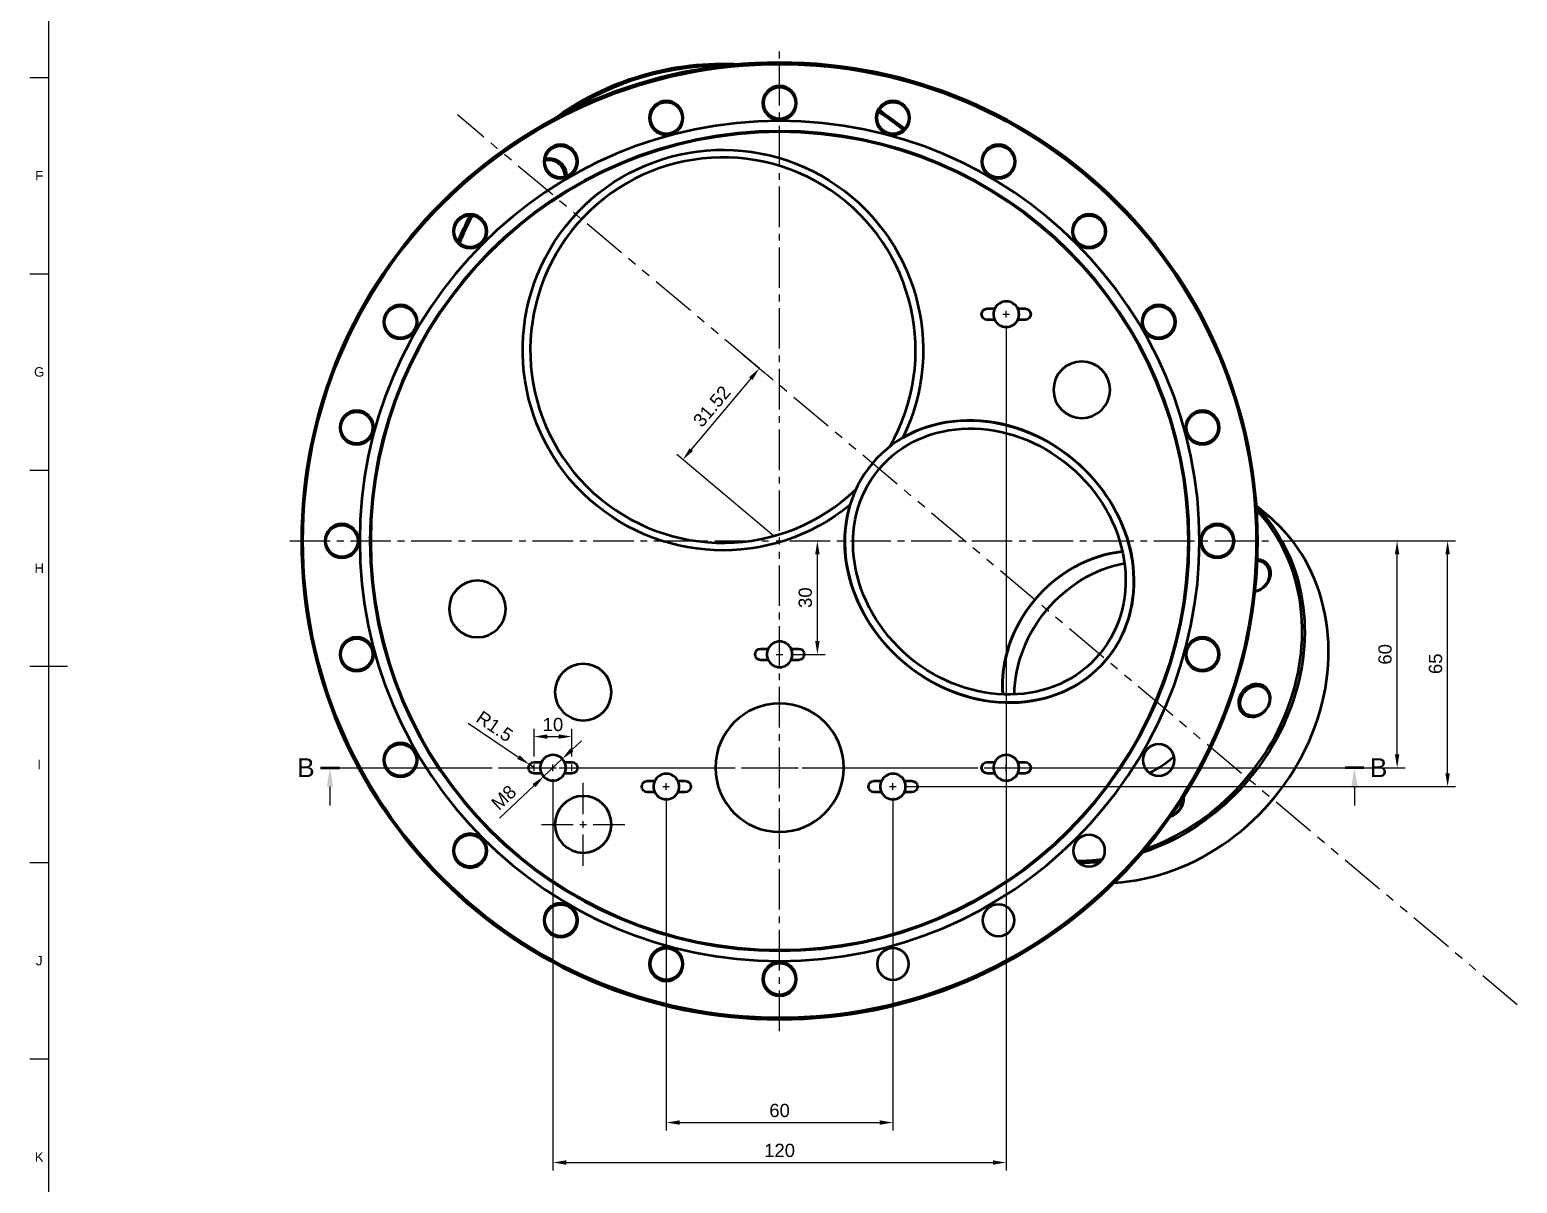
# Model space of a CAD drawing. Header units: millimetres. Extents: x 0 to 1189, y 0 to 841.
# Drawn here: x 15 to 408.8, y 283.7 to 588.9 of the extents above; entities that cross this region are included whole.
import ezdxf
from ezdxf.enums import TextEntityAlignment as Align

# ---------------------------------------------------------------- set-up
doc = ezdxf.new("R2010")
doc.units = ezdxf.units.MM
doc.header["$LTSCALE"] = 0.75
doc.linetypes.add('CENTER2', pattern=[28.575, 19.05, -3.175, 3.175, -3.175])
doc.linetypes.add('PHANTOM2', pattern=[31.75, 15.875, -3.175, 3.175, -3.175, 3.175, -3.175])
for name, color, linetype, lineweight in [('BORDER', 7, 'Continuous', 25), ('FD_Dimensions', 7, 'Continuous', 25), ('Reference', 7, 'PHANTOM2', 25), ('Section Lines', 7, 'CENTER2', 25), ('Smart Centers', 7, 'CENTER2', 25), ('Visible', 7, 'Continuous', 50)]:
    doc.layers.add(name, color=color, linetype=linetype, lineweight=lineweight)
doc.styles.add('FusionTitle', font='arial.ttf')
doc.styles.get("Standard").update_dxf_attribs({"font": 'arial.ttf'})
doc.dimstyles.new('Dim-ISO-25', dxfattribs={"dimtxt": 3.5, "dimasz": 3.5, "dimexe": 2.1, "dimexo": 2.1, "dimgap": 1.4, "dimtad": 1, "dimzin": 12, "dimdsep": 46, "dimtxsty": 'Standard', "dimcen": 0, "dimazin": 3, "dimtp": 0.1, "dimtm": 0.1, "dimtfac": 0.714286, "dimtmove": 0, "dimatfit": 3, "dimfxl": 1, "dimtzin": 12, "dimarcsym": 0})

# ---------------------------------------------------------------- blocks, each defined once
blk = doc.blocks.new('ISO_A0_SHEET')
at = {"layer": 'BORDER'}
for p, q in [((20, 831), (20, 10)), ((15, 576.3125), (20, 576.3125)), ((15, 524.375), (20, 524.375)), ((15, 472.4375), (20, 472.4375)), ((15, 420.5), (25, 420.5)), ((15, 368.5625), (20, 368.5625)), ((15, 316.625), (20, 316.625))]:
    blk.add_line(p, q, dxfattribs=at)
at = {"layer": 'BORDER', "style": 'FusionTitle'}
for s, p in [('F', (17.5, 550.34375)), ('G', (17.5, 498.40625)), ('H', (17.5, 446.46875)), ('I', (17.5, 394.53125)), ('J', (17.5, 342.59375)), ('K', (17.5, 290.65625))]:
    blk.add_text(s, height=2.5, dxfattribs=at).set_placement(p, align=Align.MIDDLE)
blk = doc.blocks.new('*U37')
at = {"layer": 'Smart Centers', "color": 0, "ltscale": 0.75, "transparency": 16777216}
for p, q in [((0, 2.678906), (0, 129.7)), ((-129.7, 0), (-2.678906, 0)), ((2.678906, 0), (129.7, 0)), ((0, -129.7), (0, -2.678906))]:
    blk.add_line(p, q, dxfattribs=at)
at = {"layer": 'Smart Centers', "color": 0, "linetype": 'Continuous', "ltscale": 0.75, "transparency": 16777216}
for p, q in [((-0.892969, 0), (0.892969, 0)), ((0, -0.892969), (0, 0.892969))]:
    blk.add_line(p, q, dxfattribs=at)
blk = doc.blocks.new('*D92')
at = {"layer": 'Defpoints', "color": 0, "transparency": 16777216}
for p in [(202.248481, 504.285502), (187.902701, 475.172202), (213.52774, 453.670241)]:
    blk.add_point(p, dxfattribs=at)
at = {"layer": 'FD_Dimensions', "color": 0, "lineweight": -2, "transparency": 16777216}
for p, q in [((203.857174, 502.935648), (209.774227, 497.970652)), ((205.915777, 496.63935), (190.152457, 477.853358)), ((211.919047, 455.020095), (186.294008, 476.522056))]:
    blk.add_line(p, q, dxfattribs=at)
at = {"layer": 'FD_Dimensions', "color": 0, "transparency": 16777216}
for points in [[(205.468917, 497.014309), (206.362636, 496.264391), (208.165533, 499.320506)], [(189.705598, 478.228317), (190.599317, 477.478398), (187.902701, 475.172202)]]:
    blk.add_solid(points, dxfattribs=at)
at = {"layer": 'FD_Dimensions', "color": 0, "transparency": 16777216, "insert": (195.591815, 489.295689), "char_height": 3.5, "attachment_point": 5, "rotation": 49.99996655}
blk.add_mtext('31.52', dxfattribs=at)
blk = doc.blocks.new('*U39')
at = {"layer": 'Smart Centers', "color": 0, "ltscale": 0.75, "transparency": 16777216}
for p, q in [((0, 2.678906), (0, 11)), ((-11, 0), (-2.678906, 0)), ((2.678906, 0), (11, 0)), ((0, -11), (0, -2.678906))]:
    blk.add_line(p, q, dxfattribs=at)
at = {"layer": 'Smart Centers', "color": 0, "linetype": 'Continuous', "ltscale": 0.75, "transparency": 16777216}
for p, q in [((-0.892969, 0), (0.892969, 0)), ((0, -0.892969), (0, 0.892969))]:
    blk.add_line(p, q, dxfattribs=at)
blk = doc.blocks.new('*U40')
at = {"layer": 'Smart Centers', "color": 0, "linetype": 'Continuous', "ltscale": 0.75, "transparency": 16777216}
for p, q in [((-0.892969, 0), (0.892969, 0)), ((0, -0.892969), (0, 0.892969))]:
    blk.add_line(p, q, dxfattribs=at)
blk = doc.blocks.new('*U41')
at = {"layer": 'Smart Centers', "color": 0, "linetype": 'Continuous', "ltscale": 0.75, "transparency": 16777216}
for p, q in [((-0.892969, 0), (0.892969, 0)), ((0, -0.892969), (0, 0.892969))]:
    blk.add_line(p, q, dxfattribs=at)
blk = doc.blocks.new('*U42')
at = {"layer": 'Smart Centers', "color": 0, "linetype": 'Continuous', "ltscale": 0.75, "transparency": 16777216}
for p, q in [((-0.892969, 0), (0.892969, 0)), ((0, -0.892969), (0, 0.892969))]:
    blk.add_line(p, q, dxfattribs=at)
blk = doc.blocks.new('*U43')
at = {"layer": 'Smart Centers', "color": 0, "linetype": 'Continuous', "ltscale": 0.75, "transparency": 16777216}
for p, q in [((-0.892969, 0), (0.892969, 0)), ((0, -0.892969), (0, 0.892969))]:
    blk.add_line(p, q, dxfattribs=at)
blk = doc.blocks.new('*U44')
at = {"layer": 'Smart Centers', "color": 0, "linetype": 'Continuous', "ltscale": 0.75, "transparency": 16777216}
for p, q in [((-0.892969, 0), (0.892969, 0)), ((0, -0.892969), (0, 0.892969))]:
    blk.add_line(p, q, dxfattribs=at)
blk = doc.blocks.new('*U45')
at = {"layer": 'Smart Centers', "color": 0, "linetype": 'Continuous', "ltscale": 0.75, "transparency": 16777216}
for p, q in [((-0.892969, 0), (0.892969, 0)), ((0, -0.892969), (0, 0.892969))]:
    blk.add_line(p, q, dxfattribs=at)
blk = doc.blocks.new('*D93')
at = {"layer": 'Defpoints', "color": 0, "transparency": 16777216}
for p in [(223.531074, 453.670241), (223.531074, 453.670241), (214.421137, 423.670241)]:
    blk.add_point(p, dxfattribs=at)
at = {"layer": 'FD_Dimensions', "color": 0, "lineweight": -2, "transparency": 16777216}
for p, q in [((223.531074, 427.170241), (223.531074, 450.170241)), ((216.521137, 423.670241), (225.631074, 423.670241))]:
    blk.add_line(p, q, dxfattribs=at)
at = {"layer": 'FD_Dimensions', "color": 0, "transparency": 16777216}
for points in [[(222.947741, 450.170241), (224.114408, 450.170241), (223.531074, 453.670241)], [(222.947741, 427.170241), (224.114408, 427.170241), (223.531074, 423.670241)]]:
    blk.add_solid(points, dxfattribs=at)
at = {"layer": 'FD_Dimensions', "color": 0, "transparency": 16777216, "insert": (220.342875, 438.670241), "char_height": 3.5, "attachment_point": 5, "rotation": 90}
blk.add_mtext('30', dxfattribs=at)
blk = doc.blocks.new('*D94')
at = {"layer": 'Defpoints', "color": 0, "transparency": 16777216}
for p in [(343.22774, 453.670241), (390.39428, 453.670241), (244.421137, 388.670241)]:
    blk.add_point(p, dxfattribs=at)
at = {"layer": 'FD_Dimensions', "color": 0, "lineweight": -2, "transparency": 16777216}
for p, q in [((345.32774, 453.670241), (392.49428, 453.670241)), ((390.39428, 392.170241), (390.39428, 450.170241)), ((246.521137, 388.670241), (392.49428, 388.670241))]:
    blk.add_line(p, q, dxfattribs=at)
at = {"layer": 'FD_Dimensions', "color": 0, "transparency": 16777216}
for points in [[(389.810947, 450.170241), (390.977613, 450.170241), (390.39428, 453.670241)], [(389.810947, 392.170241), (390.977613, 392.170241), (390.39428, 388.670241)]]:
    blk.add_solid(points, dxfattribs=at)
at = {"layer": 'FD_Dimensions', "color": 0, "transparency": 16777216, "insert": (387.207274, 421.170241), "char_height": 3.5, "attachment_point": 5, "rotation": 90}
blk.add_mtext('65', dxfattribs=at)
blk = doc.blocks.new('*D95')
at = {"layer": 'Defpoints', "color": 0, "transparency": 16777216}
for p in [(343.22774, 453.670241), (377.027631, 453.670241), (274.421137, 393.670241)]:
    blk.add_point(p, dxfattribs=at)
at = {"layer": 'FD_Dimensions', "color": 0, "lineweight": -2, "transparency": 16777216}
for p, q in [((345.32774, 453.670241), (379.127631, 453.670241)), ((377.027631, 397.170241), (377.027631, 450.170241)), ((276.521137, 393.670241), (379.127631, 393.670241))]:
    blk.add_line(p, q, dxfattribs=at)
at = {"layer": 'FD_Dimensions', "color": 0, "transparency": 16777216}
for points in [[(376.444298, 450.170241), (377.610964, 450.170241), (377.027631, 453.670241)], [(376.444298, 397.170241), (377.610964, 397.170241), (377.027631, 393.670241)]]:
    blk.add_solid(points, dxfattribs=at)
at = {"layer": 'FD_Dimensions', "color": 0, "transparency": 16777216, "insert": (373.840625, 423.670241), "char_height": 3.5, "attachment_point": 5, "rotation": 90}
blk.add_mtext('60', dxfattribs=at)
blk = doc.blocks.new('*D96')
at = {"layer": 'Defpoints', "color": 0, "transparency": 16777216}
for p in [(183.528168, 387.777272), (243.528168, 387.777272), (243.528168, 299.768672)]:
    blk.add_point(p, dxfattribs=at)
at = {"layer": 'FD_Dimensions', "color": 0, "lineweight": -2, "transparency": 16777216}
for p, q in [((183.528168, 385.677272), (183.528168, 297.668672)), ((243.528168, 385.677272), (243.528168, 297.668672)), ((187.028168, 299.768672), (240.028168, 299.768672))]:
    blk.add_line(p, q, dxfattribs=at)
at = {"layer": 'FD_Dimensions', "color": 0, "transparency": 16777216}
for points in [[(187.028168, 300.352006), (187.028168, 299.185339), (183.528168, 299.768672)], [(240.028168, 300.352006), (240.028168, 299.185339), (243.528168, 299.768672)]]:
    blk.add_solid(points, dxfattribs=at)
at = {"layer": 'FD_Dimensions', "color": 0, "transparency": 16777216, "insert": (213.528168, 302.955678), "char_height": 3.5, "attachment_point": 5}
blk.add_mtext('60', dxfattribs=at)
blk = doc.blocks.new('*D97')
at = {"layer": 'Defpoints', "color": 0, "transparency": 16777216}
for p in [(273.528168, 512.777272), (153.528168, 392.777272), (273.528168, 289.194854)]:
    blk.add_point(p, dxfattribs=at)
at = {"layer": 'FD_Dimensions', "color": 0, "lineweight": -2, "transparency": 16777216}
for p, q in [((273.528168, 510.677272), (273.528168, 287.094854)), ((153.528168, 390.677272), (153.528168, 287.094854)), ((157.028168, 289.194854), (270.028168, 289.194854))]:
    blk.add_line(p, q, dxfattribs=at)
at = {"layer": 'FD_Dimensions', "color": 0, "transparency": 16777216}
for points in [[(157.028168, 289.778187), (157.028168, 288.61152), (153.528168, 289.194854)], [(270.028168, 289.778187), (270.028168, 288.61152), (273.528168, 289.194854)]]:
    blk.add_solid(points, dxfattribs=at)
at = {"layer": 'FD_Dimensions', "color": 0, "transparency": 16777216, "insert": (213.528168, 292.381859), "char_height": 3.5, "attachment_point": 5}
blk.add_mtext('120', dxfattribs=at)
blk = doc.blocks.new('*U51')
at = {"layer": 'Smart Centers', "color": 0, "ltscale": 0.75, "transparency": 16777216}
blk.add_line((-55.024558, 0), (216.216748, 0), dxfattribs=at)
blk = doc.blocks.new('*D100')
at = {"layer": 'Defpoints', "color": 0, "transparency": 16777216}
for p in [(147.286685, 394.512095), (148.528168, 393.670241)]:
    blk.add_point(p, dxfattribs=at)
at = {"layer": 'FD_Dimensions', "color": 0, "lineweight": -2, "transparency": 16777216}
for p, q in [((131.107711, 405.483117), (144.38989, 396.476423)), ((148.528168, 393.670241), (147.286685, 394.512095))]:
    blk.add_line(p, q, dxfattribs=at)
at = {"layer": 'FD_Dimensions', "color": 0, "transparency": 16777216}
blk.add_solid([(144.717278, 396.959222), (144.062502, 395.993623), (147.286685, 394.512095)], dxfattribs=at)
at = {"layer": 'FD_Dimensions', "color": 0, "transparency": 16777216, "insert": (138.089066, 404.599676), "char_height": 3.5, "attachment_point": 5, "rotation": 325.85868732}
blk.add_mtext('R1.5', dxfattribs=at)
blk = doc.blocks.new('*D101')
at = {"layer": 'Defpoints', "color": 0, "transparency": 16777216}
for p in [(155.993892, 395.996313), (151.062444, 391.344169)]:
    blk.add_point(p, dxfattribs=at)
at = {"layer": 'FD_Dimensions', "color": 0, "lineweight": -2, "transparency": 16777216}
for p, q in [((158.539813, 398.398039), (161.085733, 400.799765)), ((155.993892, 395.996313), (151.062444, 391.344169)), ((139.413381, 380.35488), (148.516523, 388.942443))]:
    blk.add_line(p, q, dxfattribs=at)
at = {"layer": 'FD_Dimensions', "color": 0, "transparency": 16777216}
for points in [[(158.139525, 398.822359), (158.9401, 397.973719), (155.993892, 395.996313)], [(148.116236, 389.366763), (148.916811, 388.518123), (151.062444, 391.344169)]]:
    blk.add_solid(points, dxfattribs=at)
at = {"layer": 'FD_Dimensions', "color": 0, "transparency": 16777216, "insert": (140.505045, 385.766045), "char_height": 3.5, "attachment_point": 5, "rotation": 43.33061749}
blk.add_mtext('M8', dxfattribs=at)
blk = doc.blocks.new('*U56')
at = {"layer": 'Smart Centers', "color": 0, "linetype": 'Continuous', "ltscale": 0.75, "transparency": 16777216}
for p, q in [((-0.892969, 0), (0.892969, 0)), ((0, -0.892969), (0, 0.892969))]:
    blk.add_line(p, q, dxfattribs=at)
blk = doc.blocks.new('*U57')
at = {"layer": 'Smart Centers', "color": 0, "linetype": 'Continuous', "ltscale": 0.75, "transparency": 16777216}
for p, q in [((-0.892969, 0), (0.892969, 0)), ((0, -0.892969), (0, 0.892969))]:
    blk.add_line(p, q, dxfattribs=at)
blk = doc.blocks.new('*D102')
at = {"layer": 'Defpoints', "color": 0, "transparency": 16777216}
for p in [(158.528168, 401.900407), (148.528168, 394.56321), (158.528168, 394.56321)]:
    blk.add_point(p, dxfattribs=at)
at = {"layer": 'FD_Dimensions', "color": 0, "lineweight": -2, "transparency": 16777216}
for p, q in [((148.528168, 396.66321), (148.528168, 404.000407)), ((152.028168, 401.900407), (155.028168, 401.900407)), ((158.528168, 396.66321), (158.528168, 404.000407))]:
    blk.add_line(p, q, dxfattribs=at)
at = {"layer": 'FD_Dimensions', "color": 0, "transparency": 16777216}
for points in [[(152.028168, 402.483741), (152.028168, 401.317074), (148.528168, 401.900407)], [(155.028168, 402.483741), (155.028168, 401.317074), (158.528168, 401.900407)]]:
    blk.add_solid(points, dxfattribs=at)
at = {"layer": 'FD_Dimensions', "color": 0, "transparency": 16777216, "insert": (153.528168, 405.087413), "char_height": 3.5, "attachment_point": 5}
blk.add_mtext('10', dxfattribs=at)

msp = doc.modelspace()

# ---------------------------------------------------------------- linework, layer by layer
at = {"layer": 'Reference', "extrusion": (-6e-16, -1, 0)}
msp.add_line((408.83, 330.943), (128.227, 566.397), dxfattribs=at)
at = {"layer": 'Section Lines', "lineweight": 50}
for p, q in [((91.984, 393.67), (96.984, 393.67)), ((368.225, 393.67), (363.225, 393.67))]:
    msp.add_line(p, q, dxfattribs=at)
at = {"layer": 'Section Lines', "lineweight": 25}
msp.add_line((96.984, 393.67), (363.225, 393.67), dxfattribs=at)
at = {"layer": 'Section Lines'}
for p, q in [((94.484, 388.67), (94.484, 383.67)), ((365.725, 388.67), (365.725, 383.67))]:
    msp.add_line(p, q, dxfattribs=at)
for points in [[(93.65, 388.67), (94.484, 393.67), (95.317, 388.67)], [(364.892, 388.67), (365.725, 393.67), (366.558, 388.67)]]:
    msp.add_solid(points, dxfattribs=at)
at = {"layer": 'Visible', "extrusion": (-6e-16, -1, 0)}
for p, q in [((268.528, 515.17), (270.488, 515.17)), ((270.488, 512.17), (268.528, 512.17)), ((276.568, 515.17), (278.528, 515.17)), ((278.528, 512.17), (276.568, 512.17)), ((342.926, 460.325), (339.786, 462.959)), ((342.996, 460.264), (343.187, 460.104)), ((343.187, 460.101), (343.187, 460.104)), ((344.482, 458.953), (344.291, 459.114)), ((208.528, 425.17), (210.488, 425.17)), ((210.488, 422.17), (208.528, 422.17)), ((216.568, 425.17), (218.528, 425.17)), ((218.528, 422.17), (216.568, 422.17)), ((148.528, 395.17), (150.488, 395.17)), ((156.568, 395.17), (158.528, 395.17)), ((268.528, 395.17), (270.488, 395.17)), ((276.568, 395.17), (278.528, 395.17)), ((150.488, 392.17), (148.528, 392.17)), ((158.528, 392.17), (156.568, 392.17)), ((178.528, 390.17), (180.488, 390.17)), ((186.568, 390.17), (188.528, 390.17)), ((238.528, 390.17), (240.488, 390.17)), ((246.568, 390.17), (248.528, 390.17)), ((270.488, 392.17), (268.528, 392.17)), ((278.528, 392.17), (276.568, 392.17)), ((180.488, 387.17), (178.528, 387.17)), ((188.528, 387.17), (186.568, 387.17)), ((240.488, 387.17), (238.528, 387.17)), ((248.528, 387.17), (246.568, 387.17))]:
    msp.add_line(p, q, dxfattribs=at)
at = {"layer": 'Visible', "extrusion": (-1e-16, 0, -1)}
for centre, radius in [((-213.528, 453.67), 126.6), ((-213.528, 569.57), 4.5), ((-183.531, 565.621), 4.5), ((-243.525, 565.621), 4.5), ((-213.528, 453.67), 111.175), ((-213.528, 453.67), 108.45), ((-213.528, 453.67), 108.232), ((-155.578, 554.043), 4.5), ((-271.478, 554.043), 4.5), ((-131.574, 535.624), 4.5), ((-295.481, 535.624), 4.5), ((-113.155, 511.62), 4.5), ((-313.9, 511.62), 4.5), ((-293.528, 493.67), 7.5), ((-101.577, 483.667), 4.5), ((-325.479, 483.667), 4.5), ((-97.628, 453.67), 4.5), ((-329.428, 453.67), 4.5), ((-133.528, 435.67), 7.5), ((-101.577, 423.673), 4.5), ((-325.479, 423.673), 4.5), ((-161.528, 413.67), 7.5), ((-213.528, 393.67), 17), ((-113.155, 395.72), 4.5), ((-313.9, 395.72), 4.2), ((-161.528, 378.67), 7.5), ((-131.574, 371.717), 4.5), ((-295.481, 371.717), 4.2), ((-155.578, 353.298), 4.5), ((-271.478, 353.298), 4.2), ((-183.531, 341.719), 4.5), ((-243.525, 341.719), 4.2), ((-213.528, 337.77), 4.5)]:
    msp.add_circle(centre, radius, dxfattribs=at)
at = {"layer": 'Visible'}
for centre, radius in [((213.528, 453.67), 126.2), ((213.528, 569.57), 4.2), ((183.531, 565.621), 4.2), ((243.525, 565.621), 4.2), ((155.578, 554.043), 4.2), ((271.478, 554.043), 4.2), ((131.574, 535.624), 4.2), ((295.481, 535.624), 4.2), ((113.155, 511.62), 4.2), ((313.9, 511.62), 4.2), ((101.577, 483.667), 4.2), ((325.479, 483.667), 4.2), ((97.628, 453.67), 4.2), ((329.428, 453.67), 4.2), ((101.577, 423.673), 4.2), ((325.479, 423.673), 4.2), ((113.155, 395.72), 4.2), ((131.574, 371.717), 4.2), ((155.578, 353.298), 4.2), ((183.531, 341.719), 4.2), ((213.528, 337.77), 4.2)]:
    msp.add_circle(centre, radius, dxfattribs=at)
at = {"layer": 'Visible', "extrusion": (-1e-16, 0, -1)}
for centre, radius, start, end in [((-198.528, 504.17), 75.8, 53.49847, 93.41646), ((-198.528, 504.17), 75.8, 123.05744, 129.36867), ((-198.528, 504.17), 53, 230.55046, 205.91787), ((-152.46, 550.238), 4.7, 77.61357, 181.0543), ((-198.528, 504.17), 75.8, 22.26876, 28.0576), ((-268.528, 513.67), 1.5, 270, 90), ((-278.528, 513.67), 1.5, 90, 270), ((-208.528, 423.67), 1.5, 270, 90), ((-218.528, 423.67), 1.5, 90, 270), ((-148.528, 393.67), 1.5, 270, 90), ((-158.528, 393.67), 1.5, 90, 270), ((-268.528, 393.67), 1.5, 270, 90), ((-278.528, 393.67), 1.5, 90, 270), ((-178.528, 388.67), 1.5, 270, 90), ((-188.528, 388.67), 1.5, 90, 270), ((-238.528, 388.67), 1.5, 270, 90), ((-248.528, 388.67), 1.5, 90, 270)]:
    msp.add_arc(centre, radius, start, end, dxfattribs=at)
at = {"layer": 'Visible'}
for centre, radius, start, end in [((198.528, 504.17), 75.3, 89.42464, 123.66044), ((198.528, 504.17), 75.3, 50.67686, 56.89702), ((198.528, 504.17), 51, 329.91988, 313.62605), ((152.46, 550.238), 4.2, 356.50745, 104.82467), ((198.528, 504.17), 75.3, 151.77701, 157.89662), ((273.528, 513.67), 3.39, 26.26417, 153.73583), ((273.528, 513.67), 3.39, 153.73583, 206.26417), ((273.528, 513.67), 3.39, 206.26417, 333.73583), ((273.528, 513.67), 3.39, 333.73583, 26.26417), ((213.528, 423.67), 3.39, 26.26417, 153.73583), ((213.528, 423.67), 3.39, 153.73583, 206.26417), ((213.528, 423.67), 3.39, 206.26417, 333.73583), ((213.528, 423.67), 3.39, 333.73583, 26.26417), ((153.528, 393.67), 3.39, 153.73583, 206.26417), ((153.528, 393.67), 3.39, 26.26417, 153.73583), ((153.528, 393.67), 3.39, 333.73583, 26.26417), ((273.528, 393.67), 3.39, 153.73583, 206.26417), ((273.528, 393.67), 3.39, 26.26417, 153.73583), ((273.528, 393.67), 3.39, 333.73583, 26.26417), ((153.528, 393.67), 3.39, 206.26417, 333.73583), ((183.528, 388.67), 3.39, 153.73583, 206.26417), ((183.528, 388.67), 3.39, 26.26417, 153.73583), ((183.528, 388.67), 3.39, 333.73583, 26.26417), ((243.528, 388.67), 3.39, 153.73583, 206.26417), ((243.528, 388.67), 3.39, 26.26417, 153.73583), ((243.528, 388.67), 3.39, 333.73583, 26.26417), ((273.528, 393.67), 3.39, 206.26417, 333.73583), ((183.528, 388.67), 3.39, 206.26417, 333.73583), ((243.528, 388.67), 3.39, 206.26417, 333.73583)]:
    msp.add_arc(centre, radius, start, end, dxfattribs=at)
at = {"layer": 'Visible', "extrusion": (-1e-16, 0, -1)}
for centre, major_axis, start_param, end_param in [((269.059, 448.225), (-30.959, 25.978), -1.5707963, 4.712389), ((269.059, 448.225), (-30.959, 25.978), 0.3021746, 5.9276253), ((300.128, 422.155), (36.478, 43.473), 0.0890426, 2.1909624), ((303, 419.745), (21.212, 25.279), 3.8683307, 5.5564472), ((306.179, 417.077), (21.212, 25.279), 3.9550537, 5.4697242), ((339.236, 444.507), (2.957, 3.524), -0.5801837, 2.3306823), ((339.236, 411.464), (2.957, 3.524), 4.712389, 10.9955743), ((316.215, 384.778), (2.957, 3.524), 0.6905541, 2.2018479), ((300.128, 422.155), (36.478, 43.473), 2.4041906, 2.5106094)]:
    msp.add_ellipse(centre, major_axis=major_axis, ratio=0.8660254, start_param=start_param, end_param=end_param, dxfattribs=at)
at = {"layer": 'Visible'}
for centre, major_axis, start_param, end_param in [((269.059, 448.225), (-29.19, 24.493), -1.5707963, 4.712389), ((299.936, 422.316), (36.157, 43.09), 4.1141309, 6.1763751), ((306.447, 416.852), (36.478, 43.473), 3.8279886, 6.2409607), ((306.447, 416.852), (36.478, 43.473), -0.0069791, 0), ((306.256, 417.013), (36.478, 43.473), -0.0422246, -0.0069791), ((303, 419.745), (21.212, 25.279), 0.7267381, 2.4148546), ((339.389, 444.379), (2.7, 3.217), 3.9230596, 6.8905373), ((339.389, 411.336), (2.7, 3.217), 3.1415927, 9.424778), ((299.936, 422.316), (23.14, 27.578), 4.2646318, 4.4857594), ((316.368, 384.649), (2.7, 3.217), 4.106232, 5.5672062), ((299.936, 422.316), (36.157, 43.09), 3.7624449, 3.8936014)]:
    msp.add_ellipse(centre, major_axis=major_axis, ratio=0.8660254, start_param=start_param, end_param=end_param, dxfattribs=at)

# ---------------------------------------------------------------- block references
at = {"layer": 'BORDER'}
msp.add_blockref('ISO_A0_SHEET', (0, 0), dxfattribs=at)
at = {"layer": 'Smart Centers', "ltscale": 0.75}
for name, p in [('*U37', (213.528, 453.67)), ('*U44', (273.528, 513.67)), ('*U43', (213.528, 423.67)), ('*U56', (148.528, 393.67)), ('*U45', (153.528, 393.67)), ('*U57', (158.528, 393.67)), ('*U42', (273.528, 393.67)), ('*U51', (149.508, 393.67)), ('*U39', (161.528, 378.67)), ('*U40', (183.528, 388.67)), ('*U41', (243.528, 388.67))]:
    msp.add_blockref(name, p, dxfattribs=at)

# ---------------------------------------------------------------- texts
at = {"layer": 'Section Lines', "char_height": 5, "attachment_point": 5}
for insert in [(88.096, 393.67), (372.113, 393.67)]:
    msp.add_mtext('B', dxfattribs=dict(at, insert=insert))

# ---------------------------------------------------------------- dimensions: what is measured, and where the dimension line sits
at = {"layer": 'FD_Dimensions'}
for base, p1, p2, angle, picture, middle in [((273.528, 289.195), (153.528, 392.777), (273.528, 512.777), 180, '*D97', (213.528, 292.382)), ((187.903, 475.172), (202.248, 504.286), (213.528, 453.67), 230, '*D92', (195.592, 489.296)), ((223.531, 453.67), (214.421, 423.67), (223.531, 453.67), 90, '*D93', (220.343, 438.67)), ((390.394, 453.67), (244.421, 388.67), (343.228, 453.67), 90, '*D94', (387.207, 421.17)), ((377.028, 453.67), (274.421, 393.67), (343.228, 453.67), 90, '*D95', (373.841, 423.67)), ((158.528, 401.9), (148.528, 394.563), (158.528, 394.563), 180, '*D102', (153.528, 405.087)), ((243.528, 299.769), (183.528, 387.777), (243.528, 387.777), 180, '*D96', (213.528, 302.956))]:
    dim = msp.add_linear_dim(base=base, p1=p1, p2=p2, angle=angle, dimstyle='Dim-ISO-25', override={"dimlfac": 1, "dimclrd": 0, "dimclre": 0}, dxfattribs=at)
    dim.commit()
    dim.dimension.update_dxf_attribs({"geometry": picture, "text_midpoint": middle})
dim = msp.add_radius_dim(center=(148.528, 393.67), mpoint=(147.287, 394.512), dimstyle='Dim-ISO-25', override={"dimlfac": 1, "dimse1": 1, "dimclrd": 0, "dimclre": 0}, dxfattribs=at)
dim.commit()
dim.dimension.update_dxf_attribs({"geometry": '*D100', "text_midpoint": (136.3, 401.962), "dimtype": 164})
dim = msp.add_diameter_dim_2p(p1=(155.994, 395.996), p2=(151.062, 391.344), text='M8', dimstyle='Dim-ISO-25', override={"dimlfac": 1, "dimse1": 1}, dxfattribs=at)
dim.commit()
dim.dimension.update_dxf_attribs({"geometry": '*D101', "text_midpoint": (140.505, 385.766)})

doc.saveas('drawing.dxf')
